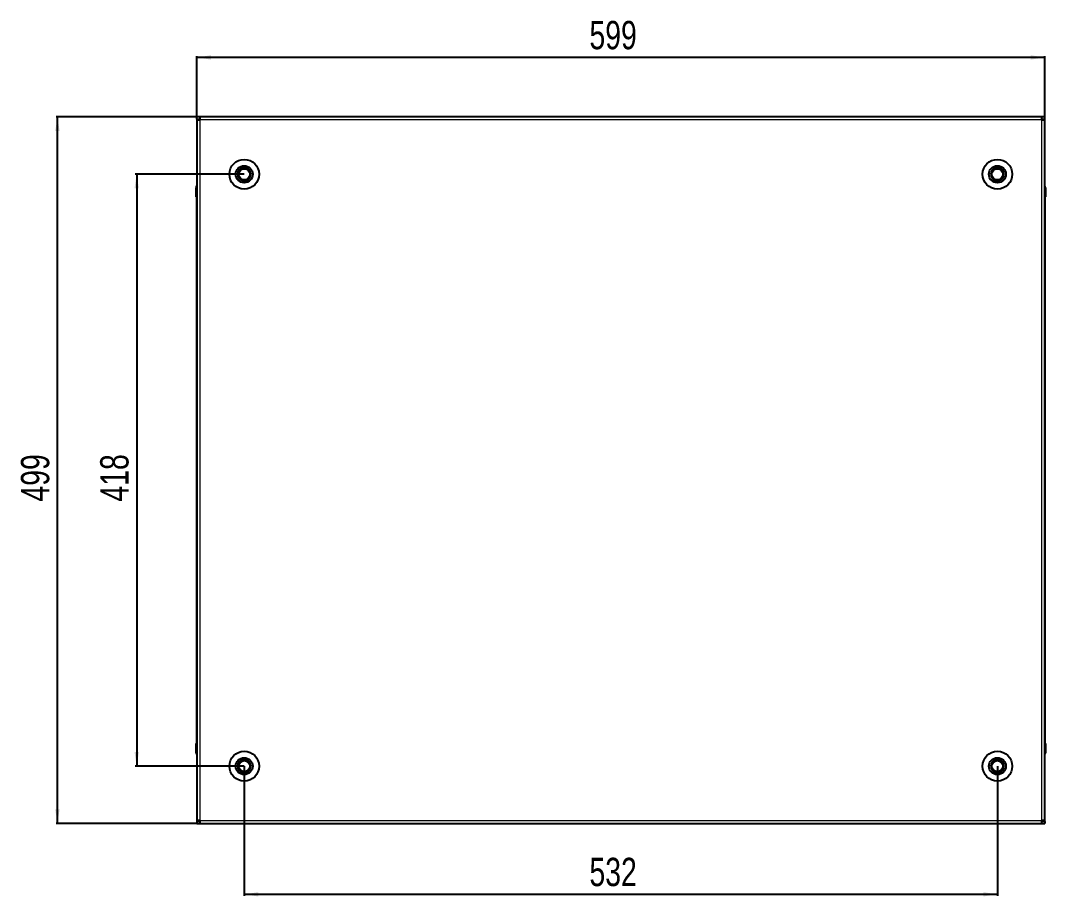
# Model space of a CAD drawing. Header units: millimetres. Extents: x 899 to 4539, y -893 to 1862.
# Drawn here: x 899 to 1623, y 1193 to 1812 of the extents above; entities that cross this region are included whole.
import ezdxf

# ---------------------------------------------------------------- set-up
doc = ezdxf.new("R2010")
doc.units = ezdxf.units.MM
doc.layers.add('FORMAT', color=7, linetype='Continuous')
doc.styles.add('SLDTEXTSTYLE0', font='TXT', dxfattribs={"width": 0.75})
doc.dimstyles.new('SLDDIMSTYLE0', dxfattribs={"dimtxt": 20, "dimasz": 10, "dimexe": 0, "dimexo": 0.0625, "dimgap": 5, "dimtad": 2, "dimdec": 1, "dimrnd": 1e-09, "dimzin": 12, "dimdsep": 46, "dimtxsty": 'SLDTEXTSTYLE0', "dimsah": 1, "dimcen": 0.09, "dimadec": 0, "dimazin": 3, "dimtfac": 1, "dimtofl": 0, "dimtmove": 0, "dimatfit": 3, "dimfxl": 0, "dimfrac": 2, "dimtolj": 1, "dimtzin": 12, "dimarcsym": 0})

# ---------------------------------------------------------------- blocks, each defined once
blk = doc.blocks.new('_D')
at = {"layer": 'FORMAT'}
for p, q in [((1023.96, 1743.43), (924.47, 1743.43)), ((925.47, 1244.43), (925.47, 1743.43)), ((1023.96, 1244.43), (924.47, 1244.43))]:
    blk.add_line(p, q, dxfattribs=at)
for points in [[(925.47, 1743.43), (923.93, 1733.43), (927.01, 1733.43)], [(925.47, 1244.43), (927.01, 1254.43), (923.93, 1254.43)]]:
    blk.add_solid(points, dxfattribs=at)
at = {"layer": 'FORMAT', "insert": (899.69, 1471.77), "char_height": 20, "attachment_point": 1, "rotation": 90, "style": 'SLDTEXTSTYLE0'}
blk.add_mtext('499', dxfattribs=at)
blk = doc.blocks.new('_D_1')
at = {"layer": 'FORMAT'}
for p, q in [((1023.97, 1743.44), (1023.97, 1786.43)), ((1622.97, 1785.43), (1023.97, 1785.43)), ((1622.97, 1743.44), (1622.97, 1786.43))]:
    blk.add_line(p, q, dxfattribs=at)
for points in [[(1023.97, 1785.43), (1033.97, 1783.9), (1033.97, 1786.97)], [(1622.97, 1785.43), (1612.97, 1786.97), (1612.97, 1783.9)]]:
    blk.add_solid(points, dxfattribs=at)
at = {"layer": 'FORMAT', "insert": (1301.3, 1811.22), "char_height": 20, "attachment_point": 1, "style": 'SLDTEXTSTYLE0'}
blk.add_mtext('599', dxfattribs=at)
blk = doc.blocks.new('_D_2')
at = {"layer": 'FORMAT'}
for p, q in [((1057.47, 1284.92), (1057.47, 1193.43)), ((1589.47, 1284.92), (1589.47, 1193.43)), ((1057.47, 1194.43), (1589.47, 1194.43))]:
    blk.add_line(p, q, dxfattribs=at)
for points in [[(1057.47, 1194.43), (1067.47, 1192.9), (1067.47, 1195.97)], [(1589.47, 1194.43), (1579.47, 1195.97), (1579.47, 1192.9)]]:
    blk.add_solid(points, dxfattribs=at)
at = {"layer": 'FORMAT', "insert": (1301.3, 1220.22), "char_height": 20, "attachment_point": 1, "style": 'SLDTEXTSTYLE0'}
blk.add_mtext('532', dxfattribs=at)
blk = doc.blocks.new('_D_3')
at = {"layer": 'FORMAT'}
for p, q in [((1057.46, 1702.93), (980.47, 1702.93)), ((981.47, 1702.93), (981.47, 1284.93)), ((1057.46, 1284.93), (980.47, 1284.93))]:
    blk.add_line(p, q, dxfattribs=at)
for points in [[(981.47, 1702.93), (979.93, 1692.93), (983.01, 1692.93)], [(981.47, 1284.93), (983.01, 1294.93), (979.93, 1294.93)]]:
    blk.add_solid(points, dxfattribs=at)
at = {"layer": 'FORMAT', "insert": (955.69, 1471.77), "char_height": 20, "attachment_point": 1, "rotation": 90, "style": 'SLDTEXTSTYLE0'}
blk.add_mtext('418', dxfattribs=at)

msp = doc.modelspace()

# ---------------------------------------------------------------- linework, layer by layer
at = {"color": 7, "linetype": 'Continuous', "lineweight": 25}
for p, q in [((1023.97, 1741.93), (1023.97, 1743.43)), ((1026.07, 1743.43), (1023.97, 1743.43)), ((1023.97, 1741.93), (1026.07, 1741.93)), ((1023.97, 1741.93), (1023.97, 1741.33)), ((1023.97, 1741.33), (1023.97, 1246.53)), ((1023.97, 1741.33), (1026.07, 1741.33)), ((1620.87, 1743.43), (1026.07, 1743.43)), ((1026.07, 1743.43), (1026.07, 1741.33)), ((1620.87, 1741.33), (1620.87, 1743.43)), ((1622.97, 1743.43), (1620.87, 1743.43)), ((1620.87, 1741.93), (1622.97, 1741.93)), ((1620.87, 1741.33), (1622.97, 1741.33)), ((1622.97, 1741.93), (1622.97, 1743.43)), ((1622.97, 1741.33), (1622.97, 1741.93)), ((1622.97, 1246.53), (1622.97, 1741.33)), ((1622.97, 1694.76), (1622.97, 1694.76)), ((1023.47, 1693.43), (1023.47, 1686.93)), ((1023.47, 1686.93), (1023.47, 1693.43)), ((1623.47, 1693.43), (1623.47, 1686.93)), ((1623.47, 1686.93), (1623.47, 1693.43)), ((1023.47, 1686.93), (1023.47, 1686.93)), ((1023.97, 1686.93), (1023.47, 1686.93)), ((1023.62, 1686.93), (1023.62, 1300.93)), ((1622.97, 1686.93), (1623.47, 1686.93)), ((1623.32, 1300.93), (1623.32, 1686.93)), ((1623.47, 1686.93), (1623.47, 1686.93)), ((1623.47, 1686.93), (1623.47, 1686.93)), ((1023.47, 1294.43), (1023.47, 1300.93)), ((1023.47, 1300.93), (1023.47, 1300.93)), ((1023.47, 1300.93), (1023.47, 1300.93)), ((1023.47, 1300.93), (1023.47, 1294.43)), ((1023.97, 1300.93), (1023.47, 1300.93)), ((1622.97, 1300.93), (1623.47, 1300.93)), ((1623.47, 1300.93), (1623.47, 1300.93)), ((1623.47, 1294.43), (1623.47, 1300.93)), ((1623.47, 1300.93), (1623.47, 1294.43)), ((1023.97, 1293.11), (1023.97, 1293.11)), ((1026.07, 1246.53), (1023.97, 1246.53)), ((1023.97, 1246.53), (1023.97, 1245.93)), ((1023.97, 1245.93), (1023.97, 1244.43)), ((1026.07, 1245.93), (1023.97, 1245.93)), ((1026.07, 1246.53), (1026.07, 1244.43)), ((1622.97, 1246.53), (1620.87, 1246.53)), ((1620.87, 1244.43), (1620.87, 1246.53)), ((1622.97, 1245.93), (1620.87, 1245.93)), ((1622.97, 1245.93), (1622.97, 1246.53)), ((1622.97, 1245.93), (1622.97, 1244.43)), ((1023.97, 1244.43), (1026.07, 1244.43)), ((1026.07, 1244.43), (1620.87, 1244.43)), ((1620.87, 1244.43), (1622.97, 1244.43))]:
    msp.add_line(p, q, dxfattribs=at)
at = {"color": 8, "linetype": 'Continuous', "lineweight": 18}
for p, q in [((1026.07, 1741.33), (1026.07, 1246.53)), ((1620.87, 1741.33), (1026.07, 1741.33)), ((1620.87, 1246.53), (1620.87, 1741.33)), ((1023.97, 1693.43), (1023.47, 1693.43)), ((1622.97, 1693.43), (1623.47, 1693.43)), ((1023.97, 1294.43), (1023.47, 1294.43)), ((1622.97, 1294.43), (1623.47, 1294.43)), ((1026.07, 1246.53), (1620.87, 1246.53))]:
    msp.add_line(p, q, dxfattribs=at)
at = {"color": 7, "linetype": 'Continuous', "lineweight": 25}
for centre, radius in [((1057.47, 1702.93), 10.5), ((1057.47, 1702.93), 6), ((1589.47, 1702.93), 10.5), ((1589.47, 1702.93), 6), ((1057.47, 1702.93), 3.9), ((1589.47, 1702.93), 3.9), ((1057.47, 1284.93), 10.5), ((1057.47, 1284.93), 6), ((1589.47, 1284.93), 10.5), ((1589.47, 1284.93), 6), ((1057.47, 1284.93), 3.9), ((1589.47, 1284.93), 3.9)]:
    msp.add_circle(centre, radius, dxfattribs=at)
for centre, radius, start, end in [((1057.47, 1702.93), 4.62, 120, 180), ((1057.47, 1702.93), 4.62, 180, 240), ((1057.47, 1702.93), 4.62, 60, 120), ((1057.47, 1702.93), 4.62, 360, 60), ((1057.47, 1702.93), 4.62, 300, 360), ((1589.47, 1702.93), 4.62, 120, 180), ((1589.47, 1702.93), 4.62, 180, 240), ((1589.47, 1702.93), 4.62, 60, 120), ((1589.47, 1702.93), 4.62, 360, 60), ((1589.47, 1702.93), 4.62, 300, 360), ((1025.47, 1693.43), 2, 138.57492, 180), ((1025.47, 1693.43), 2, 138.59038, 180), ((1057.47, 1702.93), 4.62, 240, 300), ((1589.47, 1702.93), 4.62, 240, 300), ((1621.47, 1693.43), 2, 360, 41.40962), ((1621.47, 1693.43), 2, 0, 41.39416), ((1025.47, 1294.43), 2, 180, 198.58003), ((1025.47, 1294.43), 2, 180, 221.39416), ((1025.47, 1294.43), 2, 213.94202, 221.40962), ((1057.47, 1284.93), 4.62, 120, 180), ((1057.47, 1284.93), 4.62, 60, 120), ((1057.47, 1284.93), 4.62, 360, 60), ((1589.47, 1284.93), 4.62, 120, 180), ((1589.47, 1284.93), 4.62, 60, 120), ((1589.47, 1284.93), 4.62, 360, 60), ((1621.47, 1294.43), 2, 318.57492, 360), ((1621.47, 1294.43), 2, 318.59038, 0), ((1057.47, 1284.93), 4.62, 180, 240), ((1057.47, 1284.93), 4.62, 300, 360), ((1589.47, 1284.93), 4.62, 180, 240), ((1589.47, 1284.93), 4.62, 300, 360), ((1057.47, 1284.93), 4.62, 240, 300), ((1589.47, 1284.93), 4.62, 240, 300)]:
    msp.add_arc(centre, radius, start, end, dxfattribs=at)
for points, knots in [([(1052.85, 1702.93), (1053.18, 1703.51), (1053.75, 1704.49), (1054.57, 1705.91), (1054.98, 1706.62), (1055.16, 1706.93)], [0, 0, 0, 0, 0.439131, 0.751378, 1, 1, 1, 1]), ([(1055.16, 1698.93), (1054.83, 1699.51), (1054.26, 1700.49), (1053.44, 1701.91), (1053.03, 1702.62), (1052.85, 1702.93)], [0, 0, 0, 0, 0.439131, 0.751378, 1, 1, 1, 1]), ([(1055.16, 1706.93), (1055.36, 1706.93), (1056.07, 1706.93), (1057.37, 1706.93), (1058.76, 1706.93), (1059.51, 1706.93), (1059.78, 1706.93)], [0, 0, 0, 0, 0.139329, 0.48527, 0.816356, 1, 1, 1, 1]), ([(1059.78, 1706.93), (1060.11, 1706.36), (1060.68, 1705.38), (1061.5, 1703.96), (1061.91, 1703.25), (1062.09, 1702.93)], [0, 0, 0, 0, 0.439131, 0.751378, 1, 1, 1, 1]), ([(1062.09, 1702.93), (1061.76, 1702.36), (1061.19, 1701.38), (1060.37, 1699.96), (1059.96, 1699.25), (1059.78, 1698.93)], [0, 0, 0, 0, 0.439131, 0.751378, 1, 1, 1, 1]), ([(1584.85, 1702.93), (1585.18, 1703.51), (1585.75, 1704.49), (1586.57, 1705.91), (1586.98, 1706.62), (1587.16, 1706.93)], [0, 0, 0, 0, 0.439131, 0.751378, 1, 1, 1, 1]), ([(1587.16, 1698.93), (1586.83, 1699.51), (1586.26, 1700.49), (1585.44, 1701.91), (1585.03, 1702.62), (1584.85, 1702.93)], [0, 0, 0, 0, 0.439131, 0.751378, 1, 1, 1, 1]), ([(1587.16, 1706.93), (1587.36, 1706.93), (1588.07, 1706.93), (1589.37, 1706.93), (1590.76, 1706.93), (1591.51, 1706.93), (1591.78, 1706.93)], [0, 0, 0, 0, 0.139329, 0.48527, 0.816356, 1, 1, 1, 1]), ([(1591.78, 1706.93), (1592.11, 1706.36), (1592.68, 1705.38), (1593.5, 1703.96), (1593.91, 1703.25), (1594.09, 1702.93)], [0, 0, 0, 0, 0.439131, 0.751378, 1, 1, 1, 1]), ([(1594.09, 1702.93), (1593.76, 1702.36), (1593.19, 1701.38), (1592.37, 1699.96), (1591.96, 1699.25), (1591.78, 1698.93)], [0, 0, 0, 0, 0.439131, 0.751378, 1, 1, 1, 1]), ([(1059.78, 1698.93), (1059.51, 1698.93), (1058.76, 1698.93), (1057.37, 1698.93), (1056.07, 1698.93), (1055.36, 1698.93), (1055.16, 1698.93)], [0, 0, 0, 0, 0.183644, 0.51473, 0.860671, 1, 1, 1, 1]), ([(1591.78, 1698.93), (1591.51, 1698.93), (1590.76, 1698.93), (1589.37, 1698.93), (1588.07, 1698.93), (1587.36, 1698.93), (1587.16, 1698.93)], [0, 0, 0, 0, 0.183644, 0.51473, 0.860671, 1, 1, 1, 1]), ([(1052.85, 1284.93), (1053.18, 1285.51), (1053.75, 1286.49), (1054.57, 1287.91), (1054.98, 1288.62), (1055.16, 1288.93)], [0, 0, 0, 0, 0.439131, 0.751378, 1, 1, 1, 1]), ([(1055.16, 1288.93), (1055.36, 1288.93), (1056.07, 1288.93), (1057.37, 1288.93), (1058.76, 1288.93), (1059.51, 1288.93), (1059.78, 1288.93)], [0, 0, 0, 0, 0.139329, 0.48527, 0.816356, 1, 1, 1, 1]), ([(1059.78, 1288.93), (1060.11, 1288.36), (1060.68, 1287.38), (1061.5, 1285.96), (1061.91, 1285.25), (1062.09, 1284.93)], [0, 0, 0, 0, 0.439131, 0.751378, 1, 1, 1, 1]), ([(1584.85, 1284.93), (1585.18, 1285.51), (1585.75, 1286.49), (1586.57, 1287.91), (1586.98, 1288.62), (1587.16, 1288.93)], [0, 0, 0, 0, 0.439131, 0.751378, 1, 1, 1, 1]), ([(1587.16, 1288.93), (1587.36, 1288.93), (1588.07, 1288.93), (1589.37, 1288.93), (1590.76, 1288.93), (1591.51, 1288.93), (1591.78, 1288.93)], [0, 0, 0, 0, 0.139329, 0.48527, 0.816356, 1, 1, 1, 1]), ([(1591.78, 1288.93), (1592.11, 1288.36), (1592.68, 1287.38), (1593.5, 1285.96), (1593.91, 1285.25), (1594.09, 1284.93)], [0, 0, 0, 0, 0.439131, 0.751378, 1, 1, 1, 1]), ([(1055.16, 1280.93), (1054.83, 1281.51), (1054.26, 1282.49), (1053.44, 1283.91), (1053.03, 1284.62), (1052.85, 1284.93)], [0, 0, 0, 0, 0.439131, 0.751378, 1, 1, 1, 1]), ([(1062.09, 1284.93), (1061.76, 1284.36), (1061.19, 1283.38), (1060.37, 1281.96), (1059.96, 1281.25), (1059.78, 1280.93)], [0, 0, 0, 0, 0.439131, 0.751378, 1, 1, 1, 1]), ([(1587.16, 1280.93), (1586.83, 1281.51), (1586.26, 1282.49), (1585.44, 1283.91), (1585.03, 1284.62), (1584.85, 1284.93)], [0, 0, 0, 0, 0.439131, 0.751378, 1, 1, 1, 1]), ([(1594.09, 1284.93), (1593.76, 1284.36), (1593.19, 1283.38), (1592.37, 1281.96), (1591.96, 1281.25), (1591.78, 1280.93)], [0, 0, 0, 0, 0.439131, 0.751378, 1, 1, 1, 1]), ([(1059.78, 1280.93), (1059.51, 1280.93), (1058.76, 1280.93), (1057.37, 1280.93), (1056.07, 1280.93), (1055.36, 1280.93), (1055.16, 1280.93)], [0, 0, 0, 0, 0.183644, 0.51473, 0.860671, 1, 1, 1, 1]), ([(1591.78, 1280.93), (1591.51, 1280.93), (1590.76, 1280.93), (1589.37, 1280.93), (1588.07, 1280.93), (1587.36, 1280.93), (1587.16, 1280.93)], [0, 0, 0, 0, 0.183644, 0.51473, 0.860671, 1, 1, 1, 1])]:
    msp.add_open_spline(points, degree=3, knots=knots, dxfattribs=at)

# ---------------------------------------------------------------- dimensions: what is measured, and where the dimension line sits
at = {"layer": 'FORMAT'}
dim = msp.add_linear_dim(base=(1023.97, 1785.43), p1=(1622.97, 1743.43), p2=(1023.97, 1743.43), dimstyle='SLDDIMSTYLE0', dxfattribs=at)
dim.commit()
dim.dimension.update_dxf_attribs({"geometry": '_D_1', "text_midpoint": (1323.47, 1785.43), "dimtype": 160})
for base, p1, p2, angle, picture, middle in [((925.47, 1743.43), (1023.97, 1244.43), (1023.97, 1743.43), 90, '_D', (925.47, 1493.93)), ((981.47, 1284.93), (1057.47, 1702.93), (1057.47, 1284.93), 90, '_D_3', (981.47, 1493.93)), ((1589.47, 1194.43), (1057.47, 1284.93), (1589.47, 1284.93), 0, '_D_2', (1323.47, 1194.43))]:
    dim = msp.add_linear_dim(base=base, p1=p1, p2=p2, angle=angle, dimstyle='SLDDIMSTYLE0', dxfattribs=at)
    dim.commit()
    dim.dimension.update_dxf_attribs({"geometry": picture, "text_midpoint": middle, "dimtype": 160})

doc.saveas('drawing.dxf')
